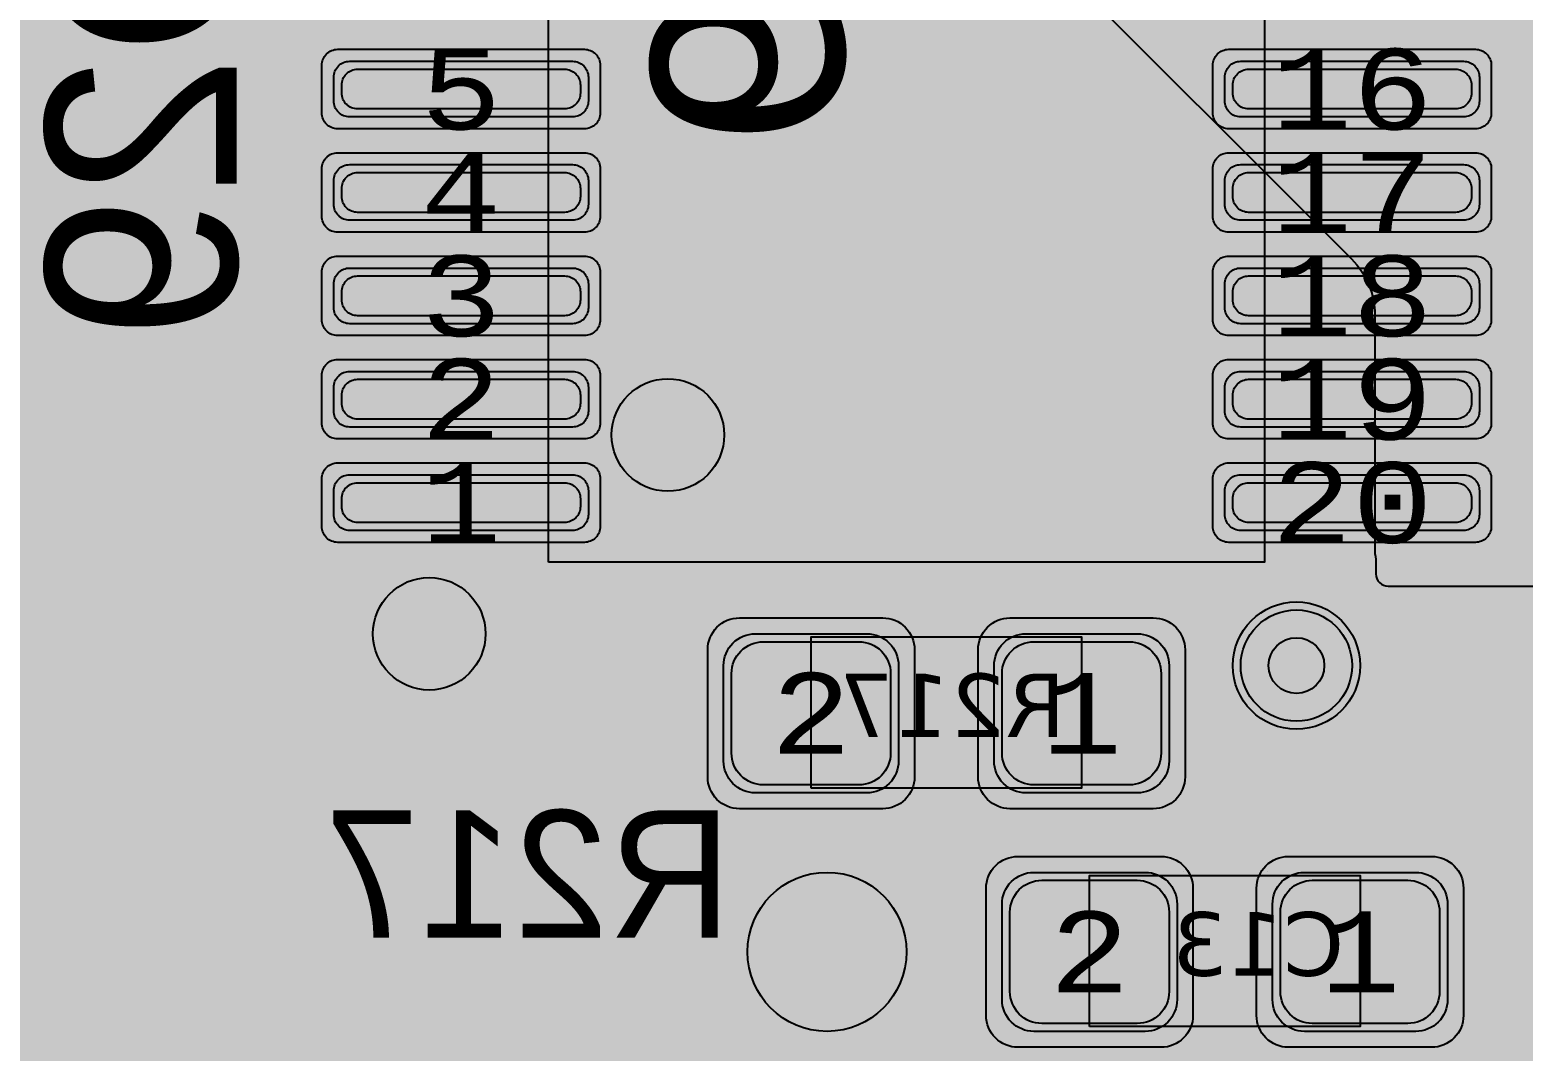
# Model space of a CAD drawing. Extents: x -28 to 199, y -61 to 255.
# Drawn here: x 149.74 to 159.12, y 192.38 to 198.8 of the extents above; entities that cross this region are included whole.
import ezdxf
from ezdxf.enums import TextEntityAlignment as Align

# ---------------------------------------------------------------- set-up
doc = ezdxf.new("R2010")
doc.units = 0
doc.header["$MEASUREMENT"] = 0
for name, color, linetype in [('ASSEMBLY_OUTLINES_BTM', 191, 'CONTINUOUS'), ('ASSEMBLY_PART_NUMBERS_BTM', 191, 'CONTINUOUS'), ('ASSEMBLY_PART_NUMBERS_TOP', 102, 'CONTINUOUS'), ('ASSEMBLY_REF_DES_BTM', 191, 'CONTINUOUS'), ('DRILL_DRAWING', 21, 'CONTINUOUS'), ('GENERATED_SILKSCREEN_BTM', 255, 'CONTINUOUS'), ('MOUNTING_HOLES_LAYER_2', 42, 'CONTINUOUS'), ('MOUNTING_HOLES_LAYER_3', 42, 'CONTINUOUS'), ('MOUNTING_HOLES_LAYER_BOT21', 42, 'CONTINUOUS'), ('MOUNTING_HOLES_LAYER_TOP', 42, 'CONTINUOUS'), ('PART_PADS_SMD_BTM', 10, 'CONTINUOUS'), ('PIN_NUMBERS_BTM', 8, 'CONTINUOUS'), ('PIN_NUMBERS_TOP', 8, 'CONTINUOUS'), ('PLACEMENT_OUTLINES_BTM', 222, 'CONTINUOUS'), ('PLANE_DATA_LAYER_TOP', 150, 'CONTINUOUS'), ('PLANE_SHAPES_LAYER_2', 230, 'CONTINUOUS'), ('PLANE_SHAPES_LAYER_3', 81, 'CONTINUOUS'), ('PLANE_SHAPES_LAYER_TOP', 150, 'CONTINUOUS'), ('SILKSCREEN_OUTLINES_BTM', 211, 'CONTINUOUS'), ('SILKSCREEN_REF_DES_BTM', 211, 'CONTINUOUS'), ('SOLDERMASK_PADS_BTM', 12, 'CONTINUOUS'), ('SOLDERPASTE_PADS_BTM', 12, 'CONTINUOUS'), ('TRACES_LAYER_2', 230, 'CONTINUOUS'), ('TRACES_LAYER_BOTTOM', 10, 'CONTINUOUS'), ('TRACES_LAYER_TOP', 150, 'CONTINUOUS'), ('VIA_HOLES_LAYER_2', 30, 'CONTINUOUS'), ('VIA_HOLES_LAYER_3', 30, 'CONTINUOUS'), ('VIA_HOLES_LAYER_BOTTOM', 30, 'CONTINUOUS'), ('VIA_HOLES_LAYER_TOP', 30, 'CONTINUOUS'), ('VIA_PADS_LAYER_2', 230, 'CONTINUOUS'), ('VIA_PADS_LAYER_3', 81, 'CONTINUOUS'), ('VIA_PADS_LAYER_BOTTOM', 10, 'CONTINUOUS'), ('VIA_PADS_LAYER_TOP', 150, 'CONTINUOUS')]:
    doc.layers.add(name, color=color, linetype=linetype)
doc.styles.add('COURIER_NEW', font='COUR.TTF')
doc.styles.add('VERDANA', font='verdana.TTF')
doc.styles.add('VERIBEST_GERBER_0', font='txt')

msp = doc.modelspace()

# ---------------------------------------------------------------- hatches: boundary and pattern name
at = {"layer": 'ASSEMBLY_OUTLINES_BTM'}
h = msp.add_hatch(color=256, dxfattribs=at)
edge = h.paths.add_edge_path()
edge.add_arc((153.75, 196.25), 0.353553, 0, 360)
at = {"layer": 'GENERATED_SILKSCREEN_BTM'}
h = msp.add_hatch(color=256, dxfattribs=at)
edge = h.paths.add_edge_path()
edge.add_arc((152.25, 195), 0.353553, 0, 360)
at = {"layer": 'MOUNTING_HOLES_LAYER_2'}
h = msp.add_hatch(color=256, dxfattribs=at)
edge = h.paths.add_edge_path()
edge.add_arc((154.75, 193), 0.5, 0, 360)
at = {"layer": 'MOUNTING_HOLES_LAYER_3'}
h = msp.add_hatch(color=256, dxfattribs=at)
edge = h.paths.add_edge_path()
edge.add_arc((154.75, 193), 0.5, 0, 360)
at = {"layer": 'MOUNTING_HOLES_LAYER_BOT21'}
h = msp.add_hatch(color=256, dxfattribs=at)
edge = h.paths.add_edge_path()
edge.add_arc((154.75, 193), 0.5, 0, 360)
at = {"layer": 'MOUNTING_HOLES_LAYER_TOP'}
h = msp.add_hatch(color=256, dxfattribs=at)
edge = h.paths.add_edge_path()
edge.add_arc((154.75, 193), 0.5, 0, 360)
at = {"layer": 'PLANE_DATA_LAYER_TOP'}
msp.add_hatch(color=256, dxfattribs=at).paths.add_polyline_path([(164.25, 205.6738, 0.414213562373095), (164.1738, 205.75), (163.421893, 205.75, 0.381510988498814), (163.346178, 205.682387, -0.892996716737021), (162.153822, 205.682387, 0.381510988498814), (162.078107, 205.75), (161.5762, 205.75, 0.414213562373095), (161.5, 205.6738), (161.5, 201.750008, -0.414213562373095), (161.499992, 201.75), (154.2262, 201.75, 0.414213562373095), (154.15, 201.6738), (154.15, 201.284993), (154.15, 201.284992, 0.1989099556852985), (154.172318, 201.231111), (158.04635, 197.357079, -0.1989122151386246), (158.192797, 197.003526), (158.192797, 195.517823, 0.0395919652812843), (158.19375, 195.505812, -0.0395902007634606), (158.2, 195.427002), (158.2, 195.427), (158.2, 195.3762, 0.414213562373095), (158.2762, 195.3), (161.095925, 195.3, -0.1989122151386246), (161.449478, 195.153553), (162.717217, 193.885814, -0.1989122151386141), (162.863664, 193.532261), (162.863664, 189.069764), (162.863664, 189.069763, 0.198909955685367), (162.885982, 189.015882), (164.119918, 187.781946, 0.6681819935815638), (164.25, 187.835827), (164.25, 187.835828), (164.25, 188.426501, 0.3936083065980414), (164.179195, 188.50251, -0.3936069474596152), (163.25, 189.5, -0.3936069474596152), (164.179195, 190.49749, 0.3936083065980414), (164.25, 190.573499), (164.25, 195.810362), (164.25, 195.810363, 0.1756597936058653), (164.232299, 195.859192, -0.1756616708770249), (164, 196.5, -0.1756616708770249), (164.232299, 197.140808, 0.1756597936058653), (164.25, 197.189637), (164.25, 197.189638)], flags=0)
h = msp.add_hatch(color=256, dxfattribs=at)
h.paths.add_polyline_path([(163.879888, 186.5762, -0.414213562373095), (163.803688, 186.5), (152.460998, 186.5, -0.819189251305587), (152.431587, 186.646495, 4.980872284116062), (151.968413, 186.646495, -0.8191892513054432), (151.939002, 186.5), (151.750008, 186.5, 0.414213562373095), (151.75, 186.499992), (151.75, 183.028669, -0.1989099556854355), (151.727682, 182.974788), (149.896447, 181.143553, 0.1989122151386141), (149.75, 180.79), (149.75, 177.0762, -0.414213562373095), (149.6738, 177), (148.7262, 177, -0.414213562373095), (148.65, 177.0762), (148.65, 195.268759, 0.1989122151386141), (148.503553, 195.622312), (144.422318, 199.703547, -0.198909955685367), (144.4, 199.757428), (144.4, 200.918278, -0.854439222134), (144.54869, 200.941765, 0.8544353290949517), (146.5, 201.25), (146.5, 201.250002, 0.0842844278408749), (146.443968, 201.580039, -0.6810727290850475), (146.551388, 201.672619, 0.7928637207765814), (148.465365, 203.87914, -0.1578452520740635), (148.450906, 203.9238, -0.414213562373095), (148.527106, 204), (151.6738, 204, -0.414213562373095), (151.75, 203.9238), (151.75, 203.589166, -0.629503331963921), (151.626092, 203.529749, 2.085404210499117), (151.626092, 201.970251, -0.6295033319639212), (151.75, 201.910834), (151.75, 201.750008, 0.414213562373095), (151.750008, 201.75), (153.0738, 201.75, -0.414213562373095), (153.15, 201.6738), (153.15, 201.046323, 0.1989122151386141), (153.296447, 200.69277), (157.170479, 196.818738, -0.198909955685367), (157.192797, 196.764857), (157.192797, 195.434201, 0.0395902007634605), (157.199047, 195.355391, -0.0395919652812855), (157.2, 195.34338), (157.2, 195.153893, -0.1385740107174842), (157.188731, 195.114013, 0.1385725087961739), (157.1, 194.8, 0.5864476275428755), (158.014013, 194.288731, -0.1385740107174031), (158.053893, 194.3), (160.857255, 194.3, -0.1989133663344687), (160.911137, 194.277682), (161.841346, 193.347473, -0.1989099556854355), (161.863664, 193.293592), (161.863664, 188.831094, 0.1989122151386141), (162.010111, 188.477541), (163.85757, 186.630082, -0.1989099556852985), (163.879888, 186.576201)], flags=0)
h.paths.add_polyline_path([(145.75, 199.25, -0.9999999999999999), (148.75, 199.25, -0.9999999999999999)], flags=0)
h.paths.add_polyline_path([(150.5, 201, -0.9999999999999999), (151.7, 201, -0.9999999999999999)], flags=0)
h.paths.add_polyline_path([(153.75, 190.75, -0.9999999999999999), (155.75, 190.75, -0.9999999999999999)], flags=0)
h.paths.add_polyline_path([(153.75, 193, -0.9999999999999999), (155.75, 193, -0.9999999999999999)], flags=0)
h.paths.add_polyline_path([(159.5, 189.5, -0.9999999999999999), (161.5, 189.5, -0.9999999999999999)], flags=0)
at = {"layer": 'PLANE_SHAPES_LAYER_2'}
h = msp.add_hatch(color=256, dxfattribs=at)
h.paths.add_polyline_path([(169.5, 129.25), (149.5, 129.25), (142.25, 122), (142.25, 90.5), (147.5, 90.5), (147.5, 80), (154, 80), (154, 69.25), (131.75, 69.25), (131.75, 73.25), (121.25, 73.25), (121.25, 81), (110.5, 81), (110.5, 125.75), (106.5, 125.75), (106.5, 128.75), (93.5, 128.75), (93.5, 120.25), (91.75, 120.25), (91.75, 121.5), (80, 121.5), (80, 118.25), (73.25, 118.25), (73.25, 124.5), (67.5, 124.5), (67.5, 128), (57.75, 128), (57.75, 120.25), (55.25, 120.25), (55.25, 121.5), (47.5, 121.5), (47.5, 119), (35, 119), (35, 134.75), (32.75, 134.75), (32.75, 159.75), (29.25, 159.75), (29.25, 175.25), (22.5, 175.25), (22.5, 195.25), (17.25, 195.25), (17.25, 198), (22.5, 198), (22.5, 216.5), (40.25, 216.5), (40.25, 235.5), (54.5, 235.5), (54.5, 254), (87.25, 254), (87.25, 236.25), (86.25, 236.25), (86.25, 228.75), (81, 228.75), (81, 218.75), (95.25, 218.75), (95.25, 194.5), (87, 194.5), (87, 172), (131.1, 172), (131.1, 208.75), (115.5, 208.75), (115.5, 213.75), (106.75, 213.75), (106.75, 218.75), (110.25, 222.25), (110.25, 226.25), (142.5, 226.25), (142.5, 221.5), (160.5, 221.5), (160.5, 240.75), (169.5, 240.75)])
h.paths.add_polyline_path([(35.5, 149.5), (41.75, 149.5), (41.75, 152), (39.25, 152), (39.25, 154), (37.75, 154), (37.75, 152), (35.5, 152)], flags=16)
h.paths.add_polyline_path([(37.5, 125.75), (37.5, 128.75), (42.75, 128.75), (42.75, 125.75)], flags=16)
h.paths.add_polyline_path([(52, 127.75), (52, 130.75), (54.25, 130.75), (54.25, 127.75)], flags=16)
h.paths.add_polyline_path([(50.75, 219.5), (50.75, 226.5), (71.75, 226.5), (71.75, 219.5)], flags=16)
h.paths.add_polyline_path([(66.5, 150.75), (66.5, 177.5), (72.25, 177.5), (72.25, 150.75)], flags=16)
h.paths.add_polyline_path([(47.25, 185.25), (73, 185.25), (73, 188.25), (70.25, 188.25), (70.25, 191), (47.25, 191)], flags=16)
h.paths.add_polyline_path([(84.5, 208), (84.5, 212.75), (85, 212.75), (85, 208)], flags=16)
h.paths.add_polyline_path([(61.5, 137.25), (87.75, 137.25), (87.75, 140.5), (84.75, 140.5), (84.75, 143), (61.5, 143)], flags=16)
h.paths.add_polyline_path([(88.75, 127), (88.75, 130), (91, 130), (91, 127)], flags=16)
h.paths.add_polyline_path([(85.5, 130.25), (85.5, 132.5), (91, 132.5), (91, 130.25)], flags=16)
h.paths.add_polyline_path([(108.75, 142.25), (135.75, 142.25), (135.75, 145.75), (132.25, 145.75), (132.25, 149), (108.75, 149)], flags=16)
h.paths.add_polyline_path([(114.25, 126.75), (140.75, 126.75), (140.75, 129.75), (137.25, 129.75), (137.25, 133), (114.25, 133)], flags=16)
h.paths.add_polyline_path([(155.25, 180.25), (166.25, 180.25), (166.25, 186.25), (152.25, 186.25), (152.25, 183), (155.25, 183)], flags=16)
at = {"layer": 'PLANE_SHAPES_LAYER_3'}
h = msp.add_hatch(color=256, dxfattribs=at)
h.paths.add_polyline_path([(169.5, 129.25), (149.5, 129.25), (142.25, 122), (142.25, 90.5), (147.5, 90.5), (147.5, 80), (154, 80), (154, 69.25), (131.75, 69.25), (131.75, 73.25), (121.25, 73.25), (121.25, 81), (110.5, 81), (110.5, 125.75), (106.5, 125.75), (106.5, 128.75), (93.5, 128.75), (93.5, 120.25), (91.75, 120.25), (91.75, 121.5), (80, 121.5), (80, 118.25), (73.25, 118.25), (73.25, 124.5), (67.5, 124.5), (67.5, 127.75), (58.25, 127.75), (58.25, 130.25), (88.75, 130.25), (88.75, 127), (91, 127), (91, 132.5), (55, 132.5), (55, 131.25), (52, 131.25), (52, 127.75), (55, 127.75), (55, 127.25), (57.75, 127.25), (57.75, 120.25), (55.25, 120.25), (55.25, 121.5), (47.5, 121.5), (47.5, 119), (35, 119), (35, 134.75), (32.75, 134.75), (32.75, 159.75), (29.25, 159.75), (29.25, 175.25), (22.5, 175.25), (22.5, 195.25), (17.25, 195.25), (17.25, 198), (22.5, 198), (22.5, 216.5), (40.25, 216.5), (40.25, 235.5), (54.5, 235.5), (54.5, 254), (87.25, 254), (87.25, 236.25), (86.25, 236.25), (86.25, 228.75), (81, 228.75), (81, 218.75), (95.25, 218.75), (95.25, 194.5), (87, 194.5), (87, 172), (131.1, 172), (131.1, 208.75), (115.5, 208.75), (115.5, 213.75), (106.75, 213.75), (106.75, 218.75), (110.25, 222.25), (110.25, 226.25), (142.5, 226.25), (142.5, 221.5), (160.5, 221.5), (160.5, 240.75), (169.5, 240.75)])
h.paths.add_polyline_path([(35.5, 149.5), (41.75, 149.5), (41.75, 152), (39.25, 152), (39.25, 154), (37.75, 154), (37.75, 152), (35.5, 152)], flags=16)
h.paths.add_polyline_path([(37.5, 125.75), (37.5, 128.75), (42.75, 128.75), (42.75, 125.75)], flags=16)
h.paths.add_polyline_path([(50.75, 219.5), (50.75, 226.5), (71.75, 226.5), (71.75, 219.5)], flags=16)
h.paths.add_polyline_path([(66.5, 150.75), (66.5, 177.5), (72.25, 177.5), (72.25, 150.75)], flags=16)
h.paths.add_polyline_path([(47.25, 185.25), (73, 185.25), (73, 188.25), (70.25, 188.25), (70.25, 191), (47.25, 191)], flags=16)
h.paths.add_polyline_path([(84.5, 208), (84.5, 212.75), (85, 212.75), (85, 208)], flags=16)
h.paths.add_polyline_path([(61.5, 137.25), (87.75, 137.25), (87.75, 140.5), (84.75, 140.5), (84.75, 143), (61.5, 143)], flags=16)
h.paths.add_polyline_path([(108.75, 142.25), (135.75, 142.25), (135.75, 145.75), (132.25, 145.75), (132.25, 149), (108.75, 149)], flags=16)
h.paths.add_polyline_path([(114.25, 126.75), (140.75, 126.75), (140.75, 129.75), (137.25, 129.75), (137.25, 133), (114.25, 133)], flags=16)
h.paths.add_polyline_path([(155.25, 180.25), (166.25, 180.25), (166.25, 186.25), (152.25, 186.25), (152.25, 183), (155.25, 183)], flags=16)
at = {"layer": 'SILKSCREEN_OUTLINES_BTM'}
h = msp.add_hatch(color=256, dxfattribs=at)
edge = h.paths.add_edge_path()
edge.add_arc((152.25, 195), 0.353553, 0, 360)
at = {"layer": 'VIA_HOLES_LAYER_2'}
h = msp.add_hatch(color=256, dxfattribs=at)
edge = h.paths.add_edge_path()
edge.add_arc((157.7, 194.8), 0.175, 0, 360)
at = {"layer": 'VIA_HOLES_LAYER_3'}
h = msp.add_hatch(color=256, dxfattribs=at)
edge = h.paths.add_edge_path()
edge.add_arc((157.7, 194.8), 0.175, 0, 360)
at = {"layer": 'VIA_HOLES_LAYER_BOTTOM'}
h = msp.add_hatch(color=256, dxfattribs=at)
edge = h.paths.add_edge_path()
edge.add_arc((157.7, 194.8), 0.175, 0, 360)
at = {"layer": 'VIA_HOLES_LAYER_TOP'}
h = msp.add_hatch(color=256, dxfattribs=at)
edge = h.paths.add_edge_path()
edge.add_arc((157.7, 194.8), 0.175, 0, 360)

# ---------------------------------------------------------------- linework, layer by layer
at = {"layer": 'ASSEMBLY_OUTLINES_BTM', "const_width": 0.2}
msp.add_lwpolyline([(153, 195.45), (153, 202.05), (157.5, 202.05), (157.5, 195.45)], close=True, dxfattribs=at)
at = {"layer": 'ASSEMBLY_OUTLINES_BTM'}
for points in [[(154.65, 194.03), (154.65, 194.98), (156.35, 194.98), (156.35, 194.03)], [(156.4, 192.53), (156.4, 193.48), (158.1, 193.48), (158.1, 192.53)]]:
    msp.add_lwpolyline(points, close=True, dxfattribs=at)
msp.add_circle((153.75, 196.25), 0.353553, dxfattribs=at)
at = {"layer": 'GENERATED_SILKSCREEN_BTM', "const_width": 0.15}
for points in [[(149.8844, 199.5882), (149.8844, 199.0158), (150.0356, 198.8286), (150.8348, 198.8286), (150.986, 199.0158), (150.986, 199.5882), (149.8844, 199.5882)], [(151.0304, 198.9918), (150.866, 198.789), (150.8612, 198.7854), (150.8588, 198.7842), (150.8528, 198.7818), (150.8468, 198.7806), (150.0236, 198.7806), (150.0176, 198.7818), (150.014, 198.7842), (150.0104, 198.7842), (150.0092, 198.7854), (150.008, 198.7878), (150.0044, 198.789), (149.84, 198.9918)], [(149.84, 197.8566), (150.0044, 197.655), (150.0104, 197.6514), (150.0152, 197.6502), (150.0188, 197.6478), (150.0236, 197.6466), (150.188, 197.6466), (150.1916, 197.6478), (150.2, 197.6502), (150.206, 197.6514), (150.2084, 197.655), (150.8576, 198.4542), (150.986, 198.4542), (150.986, 197.6706), (150.9884, 197.6622), (150.9932, 197.655), (151.0016, 197.6514), (151.0112, 197.6502), (151.0196, 197.6514), (151.028, 197.655), (151.0328, 197.6622), (151.0352, 197.6706), (151.0352, 198.4794), (151.0328, 198.489), (151.0268, 198.495), (151.0208, 198.501), (151.0112, 198.5034), (150.8468, 198.5034), (150.8432, 198.5022), (150.8348, 198.4998), (150.8312, 198.4974), (150.8288, 198.495), (150.8264, 198.4926), (150.176, 197.6946), (150.0356, 197.6946), (149.8844, 197.8818), (149.8844, 198.2694), (150.044, 198.465), (150.0464, 198.4734), (150.0452, 198.4806), (150.0416, 198.489), (150.0344, 198.4938), (150.0272, 198.4986), (150.0188, 198.4998), (150.0104, 198.4986), (150.0044, 198.4926), (149.84, 198.291), (149.8388, 198.2862), (149.8376, 198.2826), (149.8364, 198.2814), (149.8352, 198.2766), (149.8352, 197.8722), (149.8364, 197.8674), (149.8364, 197.8662), (149.8376, 197.865), (149.8388, 197.8614), (149.84, 197.8566)], [(151.0304, 197.157), (150.866, 197.3586), (150.86, 197.3646), (150.8528, 197.3658), (150.8444, 197.3646), (150.836, 197.3598), (150.83, 197.355), (150.8252, 197.3466), (150.824, 197.3394), (150.8264, 197.331), (150.986, 197.1354), (150.986, 196.7478), (150.8348, 196.5606), (150.404, 196.5606), (150.536, 196.7238), (150.5384, 196.7286), (150.5396, 196.7298), (150.5408, 196.7334), (150.5408, 196.7382), (150.5408, 197.1426), (150.5408, 197.1474), (150.5384, 197.1546), (150.536, 197.157), (150.3728, 197.3586), (150.3716, 197.361), (150.3692, 197.3634), (150.3656, 197.3658), (150.3572, 197.3682), (150.3524, 197.3694), (150.0236, 197.3694), (150.0176, 197.3682), (150.0128, 197.3658), (150.0092, 197.3634), (150.008, 197.361), (150.0044, 197.3586), (149.84, 197.157), (149.8388, 197.1522), (149.8376, 197.1486), (149.8364, 197.1474), (149.8352, 197.1426), (149.8352, 196.7382), (149.8364, 196.7334), (149.8364, 196.7322), (149.8376, 196.731), (149.8388, 196.7274), (149.84, 196.7226), (150.0044, 196.521), (150.0104, 196.5174), (150.0152, 196.5162), (150.0188, 196.5138), (150.0236, 196.5126), (150.8468, 196.5126), (150.8504, 196.5138), (150.8588, 196.5162), (150.8612, 196.5174), (150.866, 196.521), (151.0304, 196.7226), (151.0328, 196.7286), (151.034, 196.7298), (151.034, 196.7322), (151.0352, 196.7346), (151.0352, 196.7358), (151.0352, 196.7382), (151.0352, 197.1426), (151.034, 197.1474), (151.0328, 197.1522), (151.0304, 197.157)], [(150.0356, 197.3202), (150.3404, 197.3202), (150.4928, 197.1354), (150.4928, 196.7478), (150.3404, 196.5606), (150.0356, 196.5606), (149.8844, 196.7478), (149.8844, 197.1354), (150.0356, 197.3202)], [(152.4152, 193.1092), (152.4216, 193.1076), (152.4256, 193.1044), (152.4272, 193.0988), (152.428, 193.0924), (152.4272, 193.0868), (152.4256, 193.0812), (152.4216, 193.0772), (152.4152, 193.0764), (152.1032, 193.0764), (152.0976, 193.0772), (152.0928, 193.0812), (152.0904, 193.0868), (152.0896, 193.0924), (152.0904, 193.0988), (152.0928, 193.1044), (152.0976, 193.1076), (152.1032, 193.1092), (152.244, 193.1092), (152.244, 193.8604), (152.2448, 193.866), (152.2472, 193.87), (152.2512, 193.8724), (152.2568, 193.8732), (152.2608, 193.874), (152.2648, 193.874), (152.268, 193.8724), (152.2712, 193.8692), (152.4272, 193.65), (152.4288, 193.6468), (152.4296, 193.6444), (152.4296, 193.6388), (152.4272, 193.634), (152.4232, 193.63), (152.4184, 193.6268), (152.4128, 193.6252), (152.4096, 193.6252), (152.4072, 193.626), (152.4032, 193.6308), (152.2752, 193.81), (152.2752, 193.1092), (152.4152, 193.1092)], [(151.692, 193.1004), (151.6936, 193.0948), (151.6928, 193.0892), (151.6896, 193.0844), (151.6848, 193.0812), (151.6792, 193.0796), (151.6736, 193.0788), (151.6688, 193.0804), (151.6648, 193.0852), (151.2336, 193.8524), (151.232, 193.8564), (151.232, 193.8596), (151.232, 193.8628), (151.2336, 193.866), (151.236, 193.8708), (151.2392, 193.874), (151.2432, 193.8756), (151.2472, 193.8764), (151.7872, 193.8764), (151.7928, 193.8748), (151.7976, 193.8708), (151.8, 193.866), (151.8008, 193.8596), (151.8, 193.854), (151.7976, 193.8484), (151.7928, 193.8444), (151.7872, 193.8436), (151.2744, 193.8436), (151.692, 193.1004)], [(152.8552, 193.8732), (152.7208, 193.7636), (152.7184, 193.7596), (152.7176, 193.7564), (152.716, 193.754), (152.7152, 193.7508), (152.7152, 193.6412), (152.716, 193.638), (152.7176, 193.6332), (152.7184, 193.6292), (152.7208, 193.6276), (153.2536, 193.1948), (153.2536, 193.1092), (152.7312, 193.1092), (152.7256, 193.1076), (152.7208, 193.1044), (152.7184, 193.0988), (152.7176, 193.0924), (152.7184, 193.0868), (152.7208, 193.0812), (152.7256, 193.078), (152.7312, 193.0764), (153.2704, 193.0764), (153.2768, 193.078), (153.2808, 193.082), (153.2848, 193.086), (153.2864, 193.0924), (153.2864, 193.202), (153.2856, 193.2044), (153.284, 193.21), (153.2824, 193.2124), (153.2816, 193.214), (153.2792, 193.2156), (152.7472, 193.6492), (152.7472, 193.7428), (152.872, 193.8436), (153.1304, 193.8436), (153.2608, 193.7372), (153.2664, 193.7356), (153.272, 193.7364), (153.2768, 193.7388), (153.2808, 193.7436), (153.2832, 193.7484), (153.284, 193.754), (153.2832, 193.7596), (153.2816, 193.762), (153.2792, 193.7636), (153.1448, 193.8732), (153.1416, 193.874), (153.14, 193.8748), (153.1384, 193.8756), (153.1352, 193.8764), (152.8656, 193.8764), (152.8624, 193.8756), (152.8608, 193.8748), (152.8584, 193.874), (152.8552, 193.8732)], [(153.476, 193.5724), (153.4736, 193.574), (153.4728, 193.578), (153.4712, 193.582), (153.4704, 193.586), (153.4704, 193.7508), (153.4712, 193.7548), (153.4728, 193.7572), (153.4728, 193.7596), (153.4736, 193.7604), (153.4752, 193.7612), (153.476, 193.7628), (153.612, 193.8732), (153.616, 193.8748), (153.6192, 193.8756), (153.6224, 193.8764), (154.0256, 193.8764), (154.0328, 193.8748), (154.0376, 193.8708), (154.0416, 193.866), (154.0432, 193.8604), (154.0432, 193.0924), (154.0416, 193.086), (154.0376, 193.082), (154.0328, 193.0796), (154.0272, 193.0788), (154.0208, 193.0796), (154.0152, 193.082), (154.0112, 193.086), (154.0096, 193.0924), (154.0096, 193.4604), (153.6336, 193.4604), (153.5024, 193.0876), (153.4992, 193.082), (153.4936, 193.0788), (153.488, 193.078), (153.4824, 193.0796), (153.4776, 193.082), (153.4736, 193.086), (153.472, 193.0916), (153.4728, 193.098), (153.604, 193.4708), (153.476, 193.5724)], [(154.0096, 193.8436), (153.6272, 193.8436), (153.5024, 193.7428), (153.5024, 193.594), (153.6272, 193.4924), (154.0096, 193.4924), (154.0096, 193.8436)], [(153.5604, 192.0308), (153.4324, 192.21), (153.4324, 191.5092)]]:
    msp.add_lwpolyline(points, dxfattribs=at)
for points in [[(152.999995, 198.675), (152.999995, 198.825), (153.000005, 198.825), (153.000005, 198.675)], [(157.499995, 198.675), (157.499995, 198.825), (157.500005, 198.825), (157.500005, 198.675)], [(152.999995, 198.025), (152.999995, 198.175), (153.000005, 198.175), (153.000005, 198.025)], [(157.499995, 198.025), (157.499995, 198.175), (157.500005, 198.175), (157.500005, 198.025)], [(152.999995, 197.375), (152.999995, 197.525), (153.000005, 197.525), (153.000005, 197.375)], [(157.499995, 197.375), (157.499995, 197.525), (157.500005, 197.525), (157.500005, 197.375)], [(152.999995, 196.725), (152.999995, 196.875), (153.000005, 196.875), (153.000005, 196.725)], [(157.499995, 196.725), (157.499995, 196.875), (157.500005, 196.875), (157.500005, 196.725)], [(152.999995, 196.075), (152.999995, 196.225), (153.000005, 196.225), (153.000005, 196.075)], [(157.499995, 196.075), (157.499995, 196.225), (157.500005, 196.225), (157.500005, 196.075)]]:
    msp.add_lwpolyline(points, close=True, dxfattribs=at)
for points in [[(157.500005, 195.45, -0.4142135624), (157.5, 195.449995), (153, 195.449995, -0.4142135624), (152.999995, 195.45), (152.999995, 195.575), (153.000005, 195.575), (153.000005, 195.450005), (157.499995, 195.450005), (157.499995, 195.575), (157.500005, 195.575), (157.500005, 195.45)], [(155.792098, 194.980005, 1.22306e-05), (155.792089, 194.979995), (155.207911, 194.979995, 1.22306e-05), (155.207902, 194.980005), (155.792098, 194.980005)], [(155.783844, 194.029995), (155.216156, 194.029995, 1.1642e-05), (155.216164, 194.030005), (155.783836, 194.030005, 1.1642e-05), (155.783844, 194.029995)], [(157.542098, 193.480005, 1.22306e-05), (157.542089, 193.479995), (156.957911, 193.479995, 1.22306e-05), (156.957902, 193.480005), (157.542098, 193.480005)], [(157.533844, 192.529995), (156.966156, 192.529995, 1.1642e-05), (156.966164, 192.530005), (157.533836, 192.530005, 1.1642e-05), (157.533844, 192.529995)]]:
    msp.add_lwpolyline(points, format="xyb", dxfattribs=at)
at = {"layer": 'GENERATED_SILKSCREEN_BTM'}
msp.add_circle((152.25, 195), 0.353553, dxfattribs=at)
at = {"layer": 'MOUNTING_HOLES_LAYER_2'}
msp.add_circle((154.75, 193), 0.5, dxfattribs=at)
at = {"layer": 'MOUNTING_HOLES_LAYER_3'}
msp.add_circle((154.75, 193), 0.5, dxfattribs=at)
at = {"layer": 'MOUNTING_HOLES_LAYER_BOT21'}
msp.add_circle((154.75, 193), 0.5, dxfattribs=at)
at = {"layer": 'MOUNTING_HOLES_LAYER_TOP'}
msp.add_circle((154.75, 193), 0.5, dxfattribs=at)
at = {"layer": 'PART_PADS_SMD_BTM'}
for points in [[(151.65, 198.5, -0.4142135624), (151.75, 198.6), (153.15, 198.6, -0.4142135624), (153.25, 198.5), (153.25, 198.35, -0.4142135624), (153.15, 198.25), (151.75, 198.25, -0.4142135624), (151.65, 198.35)], [(157.25, 198.5, -0.4142135624), (157.35, 198.6), (158.75, 198.6, -0.4142135624), (158.85, 198.5), (158.85, 198.35, -0.4142135624), (158.75, 198.25), (157.35, 198.25, -0.4142135624), (157.25, 198.35)], [(151.65, 197.85, -0.4142135624), (151.75, 197.95), (153.15, 197.95, -0.4142135624), (153.25, 197.85), (153.25, 197.7, -0.4142135624), (153.15, 197.6), (151.75, 197.6, -0.4142135624), (151.65, 197.7)], [(157.25, 197.85, -0.4142135624), (157.35, 197.95), (158.75, 197.95, -0.4142135624), (158.85, 197.85), (158.85, 197.7, -0.4142135624), (158.75, 197.6), (157.35, 197.6, -0.4142135624), (157.25, 197.7)], [(151.65, 197.2, -0.4142135624), (151.75, 197.3), (153.15, 197.3, -0.4142135624), (153.25, 197.2), (153.25, 197.05, -0.4142135624), (153.15, 196.95), (151.75, 196.95, -0.4142135624), (151.65, 197.05)], [(157.25, 197.2, -0.4142135624), (157.35, 197.3), (158.75, 197.3, -0.4142135624), (158.85, 197.2), (158.85, 197.05, -0.4142135624), (158.75, 196.95), (157.35, 196.95, -0.4142135624), (157.25, 197.05)], [(151.65, 196.55, -0.4142135624), (151.75, 196.65), (153.15, 196.65, -0.4142135624), (153.25, 196.55), (153.25, 196.4, -0.4142135624), (153.15, 196.3), (151.75, 196.3, -0.4142135624), (151.65, 196.4)], [(157.25, 196.55, -0.4142135624), (157.35, 196.65), (158.75, 196.65, -0.4142135624), (158.85, 196.55), (158.85, 196.4, -0.4142135624), (158.75, 196.3), (157.35, 196.3, -0.4142135624), (157.25, 196.4)], [(151.65, 195.9, -0.4142135624), (151.75, 196), (153.15, 196, -0.4142135624), (153.25, 195.9), (153.25, 195.75, -0.4142135624), (153.15, 195.65), (151.75, 195.65, -0.4142135624), (151.65, 195.75)], [(157.25, 195.9, -0.4142135624), (157.35, 196), (158.75, 196, -0.4142135624), (158.85, 195.9), (158.85, 195.75, -0.4142135624), (158.75, 195.65), (157.35, 195.65, -0.4142135624), (157.25, 195.75)], [(155.2, 194.2, -0.4142135624), (155, 194), (154.3, 194, -0.4142135624), (154.1, 194.2), (154.1, 194.8, -0.4142135624), (154.3, 195), (155, 195, -0.4142135624), (155.2, 194.8)], [(156.9, 194.2, -0.4142135624), (156.7, 194), (156, 194, -0.4142135624), (155.8, 194.2), (155.8, 194.8, -0.4142135624), (156, 195), (156.7, 195, -0.4142135624), (156.9, 194.8)], [(156.95, 192.7, -0.4142135624), (156.75, 192.5), (156.05, 192.5, -0.4142135624), (155.85, 192.7), (155.85, 193.3, -0.4142135624), (156.05, 193.5), (156.75, 193.5, -0.4142135624), (156.95, 193.3)], [(158.65, 192.7, -0.4142135624), (158.45, 192.5), (157.75, 192.5, -0.4142135624), (157.55, 192.7), (157.55, 193.3, -0.4142135624), (157.75, 193.5), (158.45, 193.5, -0.4142135624), (158.65, 193.3)]]:
    msp.add_lwpolyline(points, format="xyb", close=True, dxfattribs=at)
at = {"layer": 'PLACEMENT_OUTLINES_BTM'}
for points in [[(153, 195.45), (153, 202.05), (157.5, 202.05), (157.5, 195.45)], [(154.65, 194.03), (154.65, 194.98), (156.35, 194.98), (156.35, 194.03)], [(156.4, 192.53), (156.4, 193.48), (158.1, 193.48), (158.1, 192.53)]]:
    msp.add_lwpolyline(points, close=True, dxfattribs=at)
at = {"layer": 'PLANE_DATA_LAYER_TOP'}
msp.add_lwpolyline([(154.172318, 201.231111), (158.04635, 197.357079, -0.1989122151), (158.192797, 197.003526), (158.192797, 195.517823, 0.0395919653), (158.19375, 195.505812, -0.0395902008), (158.2, 195.427002), (158.2, 195.427), (158.2, 195.3762, 0.4142135624), (158.2762, 195.3), (161.095925, 195.3, -0.1989122151)], format="xyb", dxfattribs=at)
at = {"layer": 'PLANE_SHAPES_LAYER_TOP'}
for points in [[(142.5, 198.25), (151.75, 198.25), (142.5, 204), (151.75, 204)], [(151.75, 186.5), (164.25, 186.5), (151.75, 201.75), (164.25, 201.75)], [(140.5, 177), (151.75, 177), (140.5, 198.25), (151.75, 198.25)]]:
    msp.add_solid(points, dxfattribs=at)
at = {"layer": 'SILKSCREEN_OUTLINES_BTM'}
for points in [[(153, 195.45), (153, 202.05), (157.5, 202.05), (157.5, 195.45)], [(154.65, 194.03), (154.65, 194.98), (156.35, 194.98), (156.35, 194.03)], [(156.4, 192.53), (156.4, 193.48), (158.1, 193.48), (158.1, 192.53)]]:
    msp.add_lwpolyline(points, close=True, dxfattribs=at)
msp.add_circle((152.25, 195), 0.353553, dxfattribs=at)
at = {"layer": 'SOLDERMASK_PADS_BTM'}
for points in [[(151.575, 198.575, -0.4142135624), (151.675, 198.675), (153.225, 198.675, -0.4142135624), (153.325, 198.575), (153.325, 198.275, -0.4142135624), (153.225, 198.175), (151.675, 198.175, -0.4142135624), (151.575, 198.275)], [(157.175, 198.575, -0.4142135624), (157.275, 198.675), (158.825, 198.675, -0.4142135624), (158.925, 198.575), (158.925, 198.275, -0.4142135624), (158.825, 198.175), (157.275, 198.175, -0.4142135624), (157.175, 198.275)], [(151.575, 197.925, -0.4142135624), (151.675, 198.025), (153.225, 198.025, -0.4142135624), (153.325, 197.925), (153.325, 197.625, -0.4142135624), (153.225, 197.525), (151.675, 197.525, -0.4142135624), (151.575, 197.625)], [(157.175, 197.925, -0.4142135624), (157.275, 198.025), (158.825, 198.025, -0.4142135624), (158.925, 197.925), (158.925, 197.625, -0.4142135624), (158.825, 197.525), (157.275, 197.525, -0.4142135624), (157.175, 197.625)], [(151.575, 197.275, -0.4142135624), (151.675, 197.375), (153.225, 197.375, -0.4142135624), (153.325, 197.275), (153.325, 196.975, -0.4142135624), (153.225, 196.875), (151.675, 196.875, -0.4142135624), (151.575, 196.975)], [(157.175, 197.275, -0.4142135624), (157.275, 197.375), (158.825, 197.375, -0.4142135624), (158.925, 197.275), (158.925, 196.975, -0.4142135624), (158.825, 196.875), (157.275, 196.875, -0.4142135624), (157.175, 196.975)], [(151.575, 196.625, -0.4142135624), (151.675, 196.725), (153.225, 196.725, -0.4142135624), (153.325, 196.625), (153.325, 196.325, -0.4142135624), (153.225, 196.225), (151.675, 196.225, -0.4142135624), (151.575, 196.325)], [(157.175, 196.625, -0.4142135624), (157.275, 196.725), (158.825, 196.725, -0.4142135624), (158.925, 196.625), (158.925, 196.325, -0.4142135624), (158.825, 196.225), (157.275, 196.225, -0.4142135624), (157.175, 196.325)], [(151.575, 195.975, -0.4142135624), (151.675, 196.075), (153.225, 196.075, -0.4142135624), (153.325, 195.975), (153.325, 195.675, -0.4142135624), (153.225, 195.575), (151.675, 195.575, -0.4142135624), (151.575, 195.675)], [(157.175, 195.975, -0.4142135624), (157.275, 196.075), (158.825, 196.075, -0.4142135624), (158.925, 195.975), (158.925, 195.675, -0.4142135624), (158.825, 195.575), (157.275, 195.575, -0.4142135624), (157.175, 195.675)], [(155.3, 194.1, -0.4142135624), (155.1, 193.9), (154.2, 193.9, -0.4142135624), (154, 194.1), (154, 194.9, -0.4142135624), (154.2, 195.1), (155.1, 195.1, -0.4142135624), (155.3, 194.9)], [(157, 194.1, -0.4142135624), (156.8, 193.9), (155.9, 193.9, -0.4142135624), (155.7, 194.1), (155.7, 194.9, -0.4142135624), (155.9, 195.1), (156.8, 195.1, -0.4142135624), (157, 194.9)], [(157.05, 192.6, -0.4142135624), (156.85, 192.4), (155.95, 192.4, -0.4142135624), (155.75, 192.6), (155.75, 193.4, -0.4142135624), (155.95, 193.6), (156.85, 193.6, -0.4142135624), (157.05, 193.4)], [(158.75, 192.6, -0.4142135624), (158.55, 192.4), (157.65, 192.4, -0.4142135624), (157.45, 192.6), (157.45, 193.4, -0.4142135624), (157.65, 193.6), (158.55, 193.6, -0.4142135624), (158.75, 193.4)]]:
    msp.add_lwpolyline(points, format="xyb", close=True, dxfattribs=at)
at = {"layer": 'SOLDERPASTE_PADS_BTM'}
for points in [[(151.7, 198.45, -0.4142135624), (151.8, 198.55), (153.1, 198.55, -0.4142135624), (153.2, 198.45), (153.2, 198.4, -0.4142135624), (153.1, 198.3), (151.8, 198.3, -0.4142135624), (151.7, 198.4)], [(157.3, 198.45, -0.4142135624), (157.4, 198.55), (158.7, 198.55, -0.4142135624), (158.8, 198.45), (158.8, 198.4, -0.4142135624), (158.7, 198.3), (157.4, 198.3, -0.4142135624), (157.3, 198.4)], [(151.7, 197.8, -0.4142135624), (151.8, 197.9), (153.1, 197.9, -0.4142135624), (153.2, 197.8), (153.2, 197.75, -0.4142135624), (153.1, 197.65), (151.8, 197.65, -0.4142135624), (151.7, 197.75)], [(157.3, 197.8, -0.4142135624), (157.4, 197.9), (158.7, 197.9, -0.4142135624), (158.8, 197.8), (158.8, 197.75, -0.4142135624), (158.7, 197.65), (157.4, 197.65, -0.4142135624), (157.3, 197.75)], [(151.7, 197.15, -0.4142135624), (151.8, 197.25), (153.1, 197.25, -0.4142135624), (153.2, 197.15), (153.2, 197.1, -0.4142135624), (153.1, 197), (151.8, 197, -0.4142135624), (151.7, 197.1)], [(157.3, 197.15, -0.4142135624), (157.4, 197.25), (158.7, 197.25, -0.4142135624), (158.8, 197.15), (158.8, 197.1, -0.4142135624), (158.7, 197), (157.4, 197, -0.4142135624), (157.3, 197.1)], [(151.7, 196.5, -0.4142135624), (151.8, 196.6), (153.1, 196.6, -0.4142135624), (153.2, 196.5), (153.2, 196.45, -0.4142135624), (153.1, 196.35), (151.8, 196.35, -0.4142135624), (151.7, 196.45)], [(157.3, 196.5, -0.4142135624), (157.4, 196.6), (158.7, 196.6, -0.4142135624), (158.8, 196.5), (158.8, 196.45, -0.4142135624), (158.7, 196.35), (157.4, 196.35, -0.4142135624), (157.3, 196.45)], [(151.7, 195.85, -0.4142135624), (151.8, 195.95), (153.1, 195.95, -0.4142135624), (153.2, 195.85), (153.2, 195.8, -0.4142135624), (153.1, 195.7), (151.8, 195.7, -0.4142135624), (151.7, 195.8)], [(157.3, 195.85, -0.4142135624), (157.4, 195.95), (158.7, 195.95, -0.4142135624), (158.8, 195.85), (158.8, 195.8, -0.4142135624), (158.7, 195.7), (157.4, 195.7, -0.4142135624), (157.3, 195.8)], [(155.15, 194.25, -0.4142135624), (154.95, 194.05), (154.35, 194.05, -0.4142135624), (154.15, 194.25), (154.15, 194.75, -0.4142135624), (154.35, 194.95), (154.95, 194.95, -0.4142135624), (155.15, 194.75)], [(156.85, 194.25, -0.4142135624), (156.65, 194.05), (156.05, 194.05, -0.4142135624), (155.85, 194.25), (155.85, 194.75, -0.4142135624), (156.05, 194.95), (156.65, 194.95, -0.4142135624), (156.85, 194.75)], [(156.9, 192.75, -0.4142135624), (156.7, 192.55), (156.1, 192.55, -0.4142135624), (155.9, 192.75), (155.9, 193.25, -0.4142135624), (156.1, 193.45), (156.7, 193.45, -0.4142135624), (156.9, 193.25)], [(158.6, 192.75, -0.4142135624), (158.4, 192.55), (157.8, 192.55, -0.4142135624), (157.6, 192.75), (157.6, 193.25, -0.4142135624), (157.8, 193.45), (158.4, 193.45, -0.4142135624), (158.6, 193.25)]]:
    msp.add_lwpolyline(points, format="xyb", close=True, dxfattribs=at)
at = {"layer": 'TRACES_LAYER_2', "const_width": 0.254}
for points in [[(151.3, 167.6), (151.3, 168.971234), (150.906672, 169.364562), (150.906672, 192.199555), (141.616204, 201.490023), (141.616204, 211.112144), (139.706503, 213.021845), (126.749389, 213.021845), (122.451732, 217.319502), (122.451732, 217.777034), (121.247766, 218.981), (109.381, 218.981), (108.2, 217.8)], [(109.2, 217.8), (109.977, 218.577), (121.080423, 218.577), (122.015, 217.642423), (122.015, 217.184891), (126.582046, 212.617845), (139.53916, 212.617845), (141.212204, 210.944801), (141.212204, 201.32268), (150.502672, 192.032212), (150.502672, 167.439905), (150.821288, 167.121289), (150.821288, 166.978712), (151.3, 166.5)], [(120.9, 217.8), (121.611, 217.089), (121.611, 217.017548), (126.414703, 212.213845), (139.371817, 212.213845), (140.808204, 210.777458), (140.808204, 201.155337), (150.008, 191.955541), (150.008, 167.363234), (150.417288, 166.953946), (150.417288, 166.811369), (150.6, 166.628657), (150.6, 164.1), (151.4, 163.3)], [(142.023, 211.276691), (142.023, 201.65457), (151.377814, 192.299756), (151.377814, 169.464763), (151.977, 168.865577), (151.977, 163.680423), (152.077, 163.580423), (152.077, 163.019577), (151.977, 162.919577), (151.977, 157.886505), (127, 132.909505), (127, 121.8)], [(142.7, 210.3), (142.7, 201.640495), (152.2, 192.140495), (152.2, 187.2)]]:
    msp.add_lwpolyline(points, dxfattribs=at)
at = {"layer": 'TRACES_LAYER_BOTTOM'}
for points, const_width in [([(99, 216.5), (102.573562, 216.5), (103.457625, 215.615937), (147.569574, 215.615937), (149.625, 213.560511), (149.625, 191.954609), (153.21635, 188.363259), (163.063244, 188.363259), (169.028992, 182.397511), (169.028992, 151.602635), (168.126038, 150.699681), (166.007928, 150.699681), (163.9, 148.591753), (163.9, 147.5)], 0.75), ([(151.55, 212.425), (152.025, 212.425), (155.344825, 209.105175), (155.344825, 204.696893), (156.26825, 203.773468), (156.26825, 199.21625), (153.527, 196.475), (152.45, 196.475)], 0.35), ([(151.55, 211.155), (152.025, 211.155), (154.630146, 208.549854), (154.630146, 204.397739), (155.705982, 203.321903), (155.705982, 199.538285), (153.292697, 197.125), (152.45, 197.125)], 0.254), ([(151.55, 209.885), (152.025, 209.885), (154.09889, 207.81111), (154.09889, 204.357652), (155.301982, 203.15456), (155.301982, 199.705628), (153.371354, 197.775), (152.45, 197.775)], 0.254), ([(152.45, 198.425), (153.450011, 198.425), (154.897982, 199.872971), (154.897982, 202.987217), (153.6763, 204.208899), (153.6763, 206.9637), (152.025, 208.615), (151.55, 208.615)], 0.254), ([(161.65, 196.75), (161.6, 196.75), (159.925, 198.425), (158.05, 198.425)], 0.35), ([(161.65, 195.25), (159.125, 197.775), (158.05, 197.775)], 0.35), ([(158.05, 197.125), (158.925762, 197.125), (160.656492, 195.39427), (160.656492, 194.743508), (161.65, 193.75)], 0.35), ([(158.05, 196.475), (158.783768, 196.475), (159.75, 195.508768), (159.75, 194.35)], 0.35), ([(152.45, 195.825), (152.45, 195.009403), (152.959403, 194.5), (154.65, 194.5)], 0.35), ([(158.05, 195.825), (158.05, 195.146543), (157.7, 194.796543)], 0.35), ([(156.35, 194.5), (157.403457, 194.5), (157.7, 194.796543)], 0.35), ([(157.7, 194.796543), (157.7, 194.8)], 0.35), ([(156.4, 193), (156.4, 194.45), (156.35, 194.5)], 0.35), ([(156.55, 191), (156.55, 192.075), (156.4, 192.225), (156.4, 193)], 0.35), ([(158.1, 193), (158.925, 193), (159.275, 192.65), (159.75, 192.65)], 0.35)]:
    msp.add_lwpolyline(points, dxfattribs=dict(at, const_width=const_width))
at = {"layer": 'TRACES_LAYER_TOP', "const_width": 0.5}
for points in [[(157.7, 194.8), (157.7, 195.427), (157.692797, 195.434203), (157.692797, 197.003526), (153.65, 201.046323), (153.65, 203)], [(157.7, 194.8), (161.095925, 194.8), (162.363664, 193.532261), (162.363664, 188.831094), (164.259494, 186.935264), (167.945094, 186.935264), (168.6, 187.59017), (168.6, 188.75)]]:
    msp.add_lwpolyline(points, dxfattribs=at)
at = {"layer": 'VIA_HOLES_LAYER_2'}
msp.add_circle((157.7, 194.8), 0.175, dxfattribs=at)
at = {"layer": 'VIA_HOLES_LAYER_3'}
msp.add_circle((157.7, 194.8), 0.175, dxfattribs=at)
at = {"layer": 'VIA_HOLES_LAYER_BOTTOM'}
msp.add_circle((157.7, 194.8), 0.175, dxfattribs=at)
at = {"layer": 'VIA_HOLES_LAYER_TOP'}
msp.add_circle((157.7, 194.8), 0.175, dxfattribs=at)
at = {"layer": 'VIA_PADS_LAYER_2'}
msp.add_circle((157.7, 194.8), 0.4, dxfattribs=at)
at = {"layer": 'VIA_PADS_LAYER_3'}
msp.add_circle((157.7, 194.8), 0.4, dxfattribs=at)
at = {"layer": 'VIA_PADS_LAYER_BOTTOM'}
msp.add_circle((157.7, 194.8), 0.35, dxfattribs=at)
at = {"layer": 'VIA_PADS_LAYER_TOP'}
msp.add_circle((157.7, 194.8), 0.35, dxfattribs=at)

# ---------------------------------------------------------------- texts
at = {"layer": 'ASSEMBLY_PART_NUMBERS_BTM', "style": 'VERIBEST_GERBER_0', "text_generation_flag": 2}
for s, p in [('GRM1885C1H102JA01D', (150.21, 226.25)), ('GRM1885C1H102JA01D', (153.21, 226.25)), ('GRM1885C1H102JA01D', (156.46, 226.25)), ('SN74LVC138ADR', (156.79, 209.25)), ('SN74HC245PWR', (152.71, 198.75))]:
    msp.add_text(s, height=2.032, rotation=90, dxfattribs=at).set_placement(p, align=Align.TOP_LEFT)
for s, p in [('ERJ-3EKF6200V', (162.5, 200.79)), ('ERJ-3EKF6200V', (162.5, 199.29)), ('ERJ-3EKF6200V', (162.5, 197.79)), ('ERJ-3EKF6200V', (162.5, 196.29)), ('CL21B106KOQNNNE', (157.5, 193.54))]:
    msp.add_text(s, height=2.032, dxfattribs=at).set_placement(p, align=Align.TOP_LEFT)
at = {"layer": 'ASSEMBLY_PART_NUMBERS_TOP', "style": 'VERIBEST_GERBER_0'}
msp.add_text('SN74HC175DR', height=2.032, rotation=270, dxfattribs=at).set_placement((156.79, 209.25), align=Align.TOP_LEFT)
for s, p in [('5126', (147.25, 200.46)), ('SPC02SVJN-RC-3POS', (136, 199.29)), ('SPC02SVJN-RC-3POS', (136, 193.04))]:
    msp.add_text(s, height=2.032, dxfattribs=at).set_placement(p, align=Align.TOP_LEFT)
at = {"layer": 'ASSEMBLY_REF_DES_BTM', "style": 'VERDANA', "text_generation_flag": 2}
msp.add_text('D29', height=1.2, rotation=90, dxfattribs=at).set_placement((153.65, 201.4), align=Align.TOP_LEFT)
for s, p in [('R217', (156.25, 194.75)), ('C13', (158, 193.25))]:
    msp.add_text(s, height=0.4, dxfattribs=at).set_placement(p, align=Align.TOP_LEFT)
at = {"layer": 'DRILL_DRAWING', "style": 'VERIBEST_GERBER_0'}
for s, p in [('A', (157.7, 194.8)), ('T', (154.75, 193))]:
    msp.add_text(s, height=2, dxfattribs=at).set_placement(p, align=Align.MIDDLE_CENTER)
at = {"layer": 'PIN_NUMBERS_BTM', "style": 'COURIER_NEW'}
for s, p in [('5', (152.45, 198.425)), ('16', (158.05, 198.425)), ('4', (152.45, 197.775)), ('17', (158.05, 197.775)), ('3', (152.45, 197.125)), ('18', (158.05, 197.125)), ('2', (152.45, 196.475)), ('19', (158.05, 196.475)), ('1', (152.45, 195.825)), ('20', (158.05, 195.825)), ('2', (154.65, 194.5)), ('1', (156.35, 194.5)), ('2', (156.4, 193)), ('1', (158.1, 193))]:
    msp.add_text(s, height=0.508, dxfattribs=at).set_placement(p, align=Align.MIDDLE_CENTER)
at = {"layer": 'PIN_NUMBERS_TOP', "style": 'COURIER_NEW'}
for s, p in [('5', (152.45, 198.425)), ('16', (158.05, 198.425)), ('4', (152.45, 197.775)), ('17', (158.05, 197.775)), ('3', (152.45, 197.125)), ('18', (158.05, 197.125)), ('2', (152.45, 196.475)), ('19', (158.05, 196.475)), ('1', (152.45, 195.825)), ('20', (158.05, 195.825)), ('2', (154.65, 194.5)), ('1', (156.35, 194.5)), ('2', (156.4, 193)), ('1', (158.1, 193))]:
    msp.add_text(s, height=0.508, dxfattribs=at).set_placement(p, align=Align.MIDDLE_CENTER)
at = {"layer": 'SILKSCREEN_REF_DES_BTM', "style": 'VERIBEST_GERBER_0', "text_generation_flag": 2}
msp.add_text('D29', height=1.2, rotation=90, dxfattribs=at).set_placement((149.84, 199.8), align=Align.TOP_LEFT)
msp.add_text('R217', height=0.8, dxfattribs=at).set_placement((154.15, 193.89), align=Align.TOP_LEFT)

doc.saveas('drawing.dxf')
